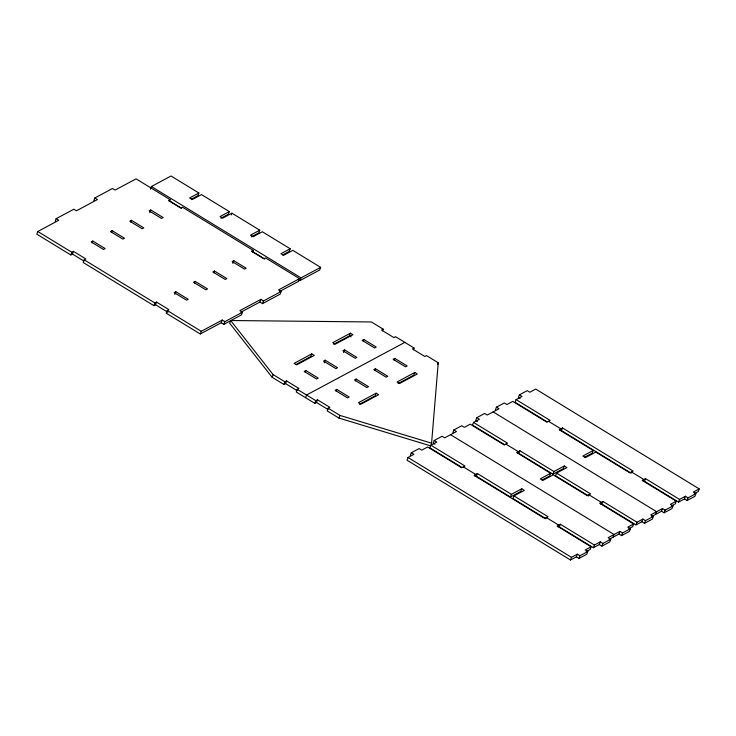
<?xml version="1.0" encoding="UTF-8"?>
<svg xmlns="http://www.w3.org/2000/svg" width="736" height="736" viewBox="0 0 736 736"><rect width="100%" height="100%" fill="white"/><g stroke="black" fill="none" stroke-linecap="round" stroke-linejoin="round"><path stroke-width="1.1" d="M462.033 467.489L429.944 447.902L431.581 443.182L438.242 362.774L426.475 355.589L424.819 356.472L412.445 348.919L414.101 348.036L395.536 336.702L393.889 337.585L381.506 330.032L383.162 329.148L371.386 321.963L230.653 320.519L229.66 323.196L272.127 377.283L283.903 384.468L285.55 383.585L286.543 380.908L298.917 388.461L297.27 389.344L296.277 392.021L314.833 403.356L316.489 402.472L317.483 399.795L329.857 407.348L328.21 408.232L327.216 410.909L338.983 418.094L430.588 445.86M55.172 221.352L56.166 218.675L58.77 220.257L37.794 231.49L36.8 234.177L70.831 254.95L72.478 254.067L73.48 251.39L85.854 258.943L84.208 259.826L83.205 262.504L153.87 305.642L155.526 304.759L156.52 302.082L168.894 309.644L167.247 310.528L166.244 313.205L200.284 333.978L221.251 322.745L222.244 320.068L224.848 321.65L242.521 312.184L239.918 310.601L260.894 299.368L263.497 300.95L281.17 291.484L278.567 289.892L299.543 278.659L265.503 257.885L263.856 258.768L251.482 251.215L253.129 250.332L182.464 207.184L180.817 208.067L168.443 200.514L170.09 199.631L136.059 178.857L115.083 190.09L112.488 188.499L94.815 197.975L93.822 200.652M70.831 254.95L71.824 252.273L73.48 251.39M92.138 242.825L92.8 241.04L105.174 248.593L103.528 249.476L91.154 241.923L92.8 241.04M111.458 232.475L112.12 230.69L124.504 238.243L122.848 239.126L110.474 231.573L112.12 230.69M130.787 222.116L131.45 220.331L143.824 227.893L142.177 228.776L129.794 221.214L131.45 220.331M150.402 189.207L151.395 186.53L171.028 176.005L198.876 193.007L197.883 195.684L191.397 199.162M149.776 212.658L150.77 209.981L163.144 217.534L161.497 218.426L149.123 210.864L150.77 209.981M169.427 201.416L170.09 199.631M153.87 305.642L154.864 302.965L156.52 302.082M174.846 294.409L175.84 291.732L188.214 299.285L186.567 300.168L174.193 292.615L175.84 291.732M194.497 283.167L195.16 281.382L207.543 288.935L205.887 289.818L193.513 282.265L195.16 281.382M198.876 193.007L189.612 197.975L192.206 199.557L201.471 194.598L229.319 211.591L228.326 214.268L220.91 218.242M231.251 214.967L231.914 213.182L259.762 230.184L258.768 232.861L251.353 236.826M213.826 272.817L214.489 271.032L226.863 278.585L225.216 279.468L212.833 271.915L214.489 271.032M200.284 333.978L201.278 331.301L222.244 320.068M232.815 263.359L233.809 260.682L246.183 268.235L244.536 269.118L232.162 261.565L233.809 260.682M221.251 322.745L223.854 324.328L224.848 321.65M252.466 252.117L253.129 250.332M242.521 312.184L241.528 314.861L223.854 324.328M240.92 312.202L259.9 302.045L260.894 299.368M259.9 302.045L262.494 303.628L263.497 300.95M259.762 230.184L250.498 235.143L253.092 236.734L262.366 231.766L290.205 248.768L289.211 251.445L282.725 254.914M281.17 291.484L280.168 294.161L262.494 303.628M299.543 278.659L298.54 281.336L279.57 291.502M298.062 279.358L300.021 280.545L301.015 277.868L320.648 267.352L292.808 250.35L283.535 255.318L280.94 253.727L290.205 248.768M272.127 377.283L273.13 374.606L230.653 320.519M320.648 267.352L319.654 270.029L300.021 280.545M283.903 384.468L284.896 381.791L286.543 380.908M311.77 353.896L294.096 363.372L296.59 364.89L314.263 355.424L311.77 353.896L310.776 356.574L296.047 364.467M305.201 372.342L305.863 370.558L318.246 378.111L316.59 378.994L304.216 371.441L305.863 370.558M305.56 397.688L306.553 395.011L404.818 342.369M324.199 362.876L325.192 360.198L337.566 367.761L335.92 368.644L323.536 361.082L325.192 360.198M314.833 403.356L315.836 400.678L317.483 399.795M333.712 344.292L349.425 335.874L350.419 333.196L352.903 334.714L335.23 344.181L332.746 342.663L350.419 333.196M343.519 352.526L344.512 349.848L356.886 357.411L355.24 358.294L342.866 350.732L344.512 349.848M336.14 391.23L336.803 389.445L349.177 396.998L347.53 397.882L335.156 390.328L336.803 389.445M363.17 341.283L363.832 339.498L376.216 347.052L374.56 347.935L362.186 340.382L363.832 339.498M338.983 418.094L339.977 415.417L328.21 408.232M355.46 380.88L356.132 379.095L368.506 386.648L366.859 387.532L354.476 379.978L356.132 379.095M382.499 330.933L383.162 329.148M374.79 370.521L375.452 368.736L387.826 376.298L386.179 377.182L373.805 369.619L375.452 368.736M376.133 393.199L358.46 402.666L360.953 404.184L378.626 394.717L376.133 393.199L375.139 395.876L359.435 404.285M394.11 360.171L394.772 358.386L407.146 365.939L405.499 366.822L393.125 359.269L394.772 358.386M413.43 349.821L414.101 348.036M414.782 372.49L397.109 381.966L399.593 383.484L417.266 374.008L414.782 372.49L413.788 375.167L398.075 383.585M437.58 364.559L438.242 362.774M410.292 455.446L411.295 452.769L413.89 454.351L408.002 457.507L407.008 460.184L570.483 559.995L576.38 556.839L577.374 554.162L579.968 555.744L587.825 551.54L585.23 549.948L591.118 546.793L557.088 526.019L560.381 524.253L594.412 545.026L600.309 541.871L602.904 543.462L610.76 539.249L608.166 537.666L619.942 531.355L622.546 532.938L630.402 528.733L627.799 527.142L633.687 523.986L599.656 503.212L602.959 501.446L636.99 522.22L642.878 519.064L645.481 520.656L653.338 516.442L650.734 514.86L662.52 508.548L665.114 510.131L672.971 505.926L670.376 504.335L676.264 501.179L642.234 480.406L645.527 478.639L679.567 499.413L685.455 496.257L688.05 497.849L695.906 493.635L693.312 492.053L699.2 488.897L535.716 389.086L529.828 392.242L527.234 390.66L519.377 394.864L518.383 397.541L520.113 398.599M452.87 432.639L453.864 429.962L456.467 431.544L444.682 437.856L442.088 436.273L434.231 440.478L433.237 443.155L434.967 444.213M477.535 421.406L475.806 420.348L476.799 417.671L479.403 419.262L473.506 422.418L472.512 425.095L504.602 444.682M495.448 409.832L496.441 407.155L504.298 402.942L506.892 404.533L512.78 401.378L546.82 422.151L550.114 420.385L516.083 399.611L515.09 402.288L547.179 421.875M475.033 476.22L475.695 474.435L463.321 466.882M521.75 488.778L511.373 494.334L477.342 473.552L476.348 476.229L510.379 497.012L520.757 491.455L521.75 488.778L524.345 490.36L513.976 495.917L512.983 498.594L546.038 518.779M517.601 453.413L518.273 451.628L505.89 444.075M564.319 465.971L553.95 471.528L519.92 450.745L518.926 453.422L552.957 474.205L563.325 468.648L564.319 465.971L566.922 467.553L556.545 473.11L555.551 475.787L588.616 495.972M510.379 497.012L511.373 494.334M560.179 430.606L560.841 428.821L548.467 421.268M562.488 427.938L559.194 429.704L593.225 450.487L582.857 456.044L585.451 457.626L595.82 452.07L629.86 472.852L633.153 471.086L562.488 427.938L561.494 430.615L631.175 473.156M519.92 450.745L516.617 452.511L550.648 473.294L549.654 475.971L542.11 480.01M552.957 474.205L553.95 471.528M558.072 526.921L558.734 525.136L546.36 517.583M560.381 524.253L559.388 526.93L593.418 547.704L599.316 544.548L600.309 541.871M593.225 450.487L592.232 453.164L584.688 457.203M570.483 559.995L571.476 557.318L577.374 554.162M576.38 556.839L578.974 558.422L579.968 555.744M600.64 504.114L601.312 502.329L588.929 494.776M602.959 501.446L601.965 504.123L635.996 524.897L641.884 521.741L642.878 519.064M587.825 551.54L586.831 554.217L578.974 558.422M591.118 546.793L590.125 549.47L586.196 551.577M593.418 547.704L594.412 545.026M599.316 544.548L601.91 546.14L602.904 543.462M610.76 539.249L609.767 541.926L601.91 546.14M613.06 537.188L614.054 534.511L450.57 434.7M609.132 539.286L618.948 534.032L619.942 531.355M618.948 534.032L621.552 535.615L622.546 532.938M643.218 481.307L643.88 479.522L631.506 471.969M645.527 478.639L644.534 481.316L678.564 502.09L684.462 498.934L685.455 496.257M630.402 528.733L629.4 531.41L621.552 535.615M633.687 523.986L632.693 526.663L628.765 528.77M635.996 524.897L636.99 522.22M641.884 521.741L644.488 523.333L645.481 520.656M653.338 516.442L652.335 519.119L644.488 523.333M655.629 514.381L656.622 511.704L493.148 411.893M651.7 516.479L661.526 511.226L662.52 508.548M661.526 511.226L664.12 512.808L665.114 510.131M672.971 505.926L671.977 508.604L664.12 512.808M676.264 501.179L675.271 503.856L671.342 505.963M678.564 502.09L679.567 499.413M684.462 498.934L687.056 500.526L688.05 497.849M695.906 493.635L694.913 496.312L687.056 500.526M699.2 488.897L698.206 491.574L694.278 493.672M56.166 218.675L73.839 209.208L76.443 210.79L97.41 199.557L94.815 197.975M229.319 211.591L220.055 216.559L222.649 218.141L231.914 213.182M411.295 452.769L419.152 448.555L421.746 450.147L427.634 446.991L461.674 467.765L464.968 465.998L430.937 445.225L436.825 442.069L434.231 440.478M453.864 429.962L461.72 425.748L464.324 427.34L470.212 424.184L504.243 444.958L507.546 443.192L473.506 422.418M476.799 417.671L484.656 413.466L487.26 415.049L499.036 408.738L496.441 407.155M516.083 399.611L521.971 396.456L519.377 394.864M477.342 473.552L474.048 475.318L544.714 518.466L548.007 516.7L513.976 495.917M550.648 473.294L540.279 478.851L542.883 480.433L553.251 474.876L587.282 495.659L590.585 493.893L556.545 473.11M339.977 415.417L431.581 443.182M151.395 186.53L301.015 277.868M169.952 201.149L181.691 208.306M252.098 251.298L264.813 259.054M349.425 335.874L351.081 336.886M273.13 374.606L284.896 381.791M297.27 389.344L315.836 400.678M37.794 231.49L71.824 252.273M84.208 259.826L154.864 302.965M167.247 310.528L201.278 331.301M408.002 457.507L571.476 557.318M285.55 383.585L296.976 390.558M316.489 402.472L327.906 409.446M72.478 254.067L83.904 261.041M155.526 304.759L167.9 312.322"/></g></svg>
